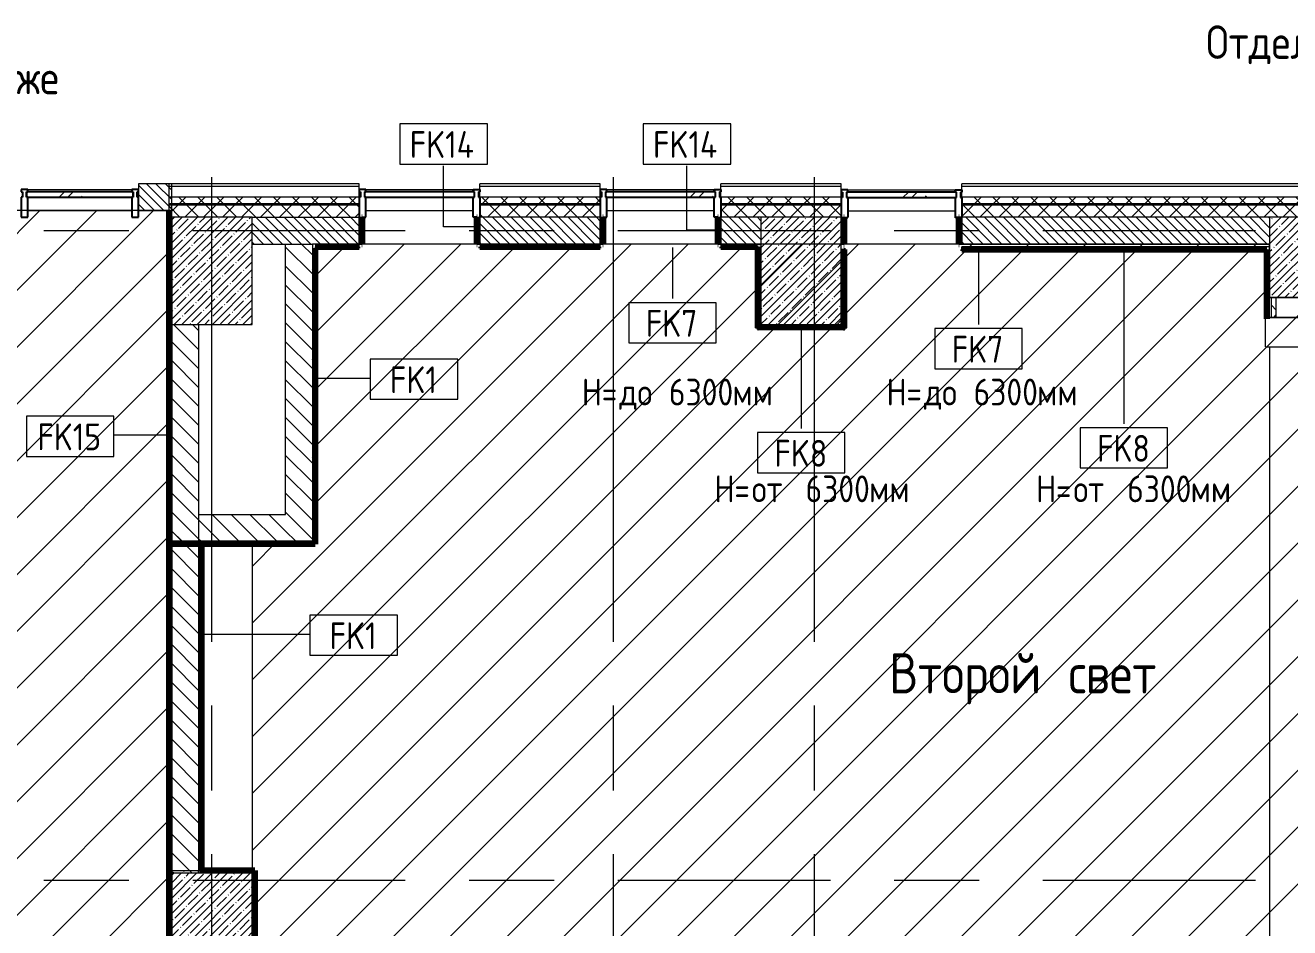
# Model space of a CAD drawing. Header units: millimetres. Extents: x -3245 to 186632, y -8553 to 29000.
# Drawn here: x 12615 to 22060, y 21794 to 28533 of the extents above; entities that cross this region are included whole.
import ezdxf

# ---------------------------------------------------------------- set-up
doc = ezdxf.new("R2010")
doc.units = ezdxf.units.MM
doc.linetypes.add('Осевая', pattern=[3175, 635, -476.25, 1587.5, -476.25])
for name, color, linetype, lineweight in [('A-DETL', 7, 'Continuous', 9), ('A-GLAZ-CURT', 7, 'Continuous', 9), ('A-GLAZ-CURT-1', 7, 'Continuous', 25), ('A-GLAZ-CWMG', 7, 'Continuous', 9), ('A-GLAZ-CWMG-1', 7, 'Continuous', 25), ('A-WALL', 7, 'Continuous', 9), ('A-WALL-IDEN', 7, 'Continuous', 9), ('G-ANNO-TEXT', 7, 'Continuous', 9), ('I-WALL', 7, 'Continuous', 9), ('S-COLS', 7, 'Continuous', 9), ('S-STRS', 7, 'Continuous', 13), ('Оси', 7, 'Continuous', 9), ('Оси-2', 7, 'Осевая', 9)]:
    doc.layers.add(name, color=color, linetype=linetype, lineweight=lineweight)
for name, color, linetype, lineweight, true_color in [('A-DETL-GENF-2', 7, 'Continuous', 9, 0xc0c0c0), ('A-WALL-1', 7, 'Continuous', 9, 0xc0c0c0), ('A-WALL-3', 7, 'Continuous', 9, 0xd7a38a), ('A-WALL-5', 7, 'Continuous', 9, 0x008080), ('G-ANNO-TEXT-1', 7, 'Continuous', 9, 0x3c3c3c), ('I-WALL-10', 7, 'Continuous', 80, 0xff80c0), ('I-WALL-12', 7, 'Continuous', 35, 0xff8000), ('I-WALL-13', 7, 'Continuous', 80, 0xd7a38a), ('I-WALL-14', 7, 'Continuous', 35, 0xd7a38a), ('I-WALL-15', 7, 'Continuous', 50, 0x008080), ('I-WALL-16', 7, 'Continuous', 80, 0x008080), ('I-WALL-2', 7, 'Continuous', 9, 0xff8000), ('I-WALL-23', 7, 'Continuous', 80, 0xffd2ff), ('I-WALL-5', 7, 'Continuous', 9, 0xc0c0c0), ('S-WALL-ANLY-1', 7, 'Continuous', 5, 0x008040)]:
    doc.layers.add(name, color=color, linetype=linetype, lineweight=lineweight, true_color=true_color)
doc.styles.add('GOST Common', font='GOST_Common.ttf', dxfattribs={"width": 0.9, "height": 200})
doc.styles.add('GOST Common_1', font='GOST_Common.ttf', dxfattribs={"width": 0.9, "height": 250})
doc.styles.add('GOST Common_2', font='GOST_Common.ttf', dxfattribs={"width": 0.9, "height": 300})
pattern_1 = [(45, (0, 0), (-70.71068, 70.71068), []), (135, (0, 0), (-70.71068, -70.71068), [])]
pattern_2 = [(135, (0, 0), (-35.35534, -35.35534), [])]
pattern_3 = [(135, (0, 0), (-70.71068, -70.71068), [])]
pattern_4 = [(0, (0, 0), (121.92, 30.48), [10.058, -81.382, 10.058, -81.382, -487.68]), (0, (0, 0), (121.92, 30.48), [-182.88, 10.058, -172.822, 10.058, -81.382, -213.36]), (0, (0, 0), (121.92, 30.48), [-457.2, 10.058, -50.902, 10.058, -142.342]), (120, (45.72, 15.24), (-87.356454, 90.345817), [10.058, -81.382, 10.058, -81.382, -487.68]), (120, (45.72, 15.24), (-87.356454, 90.345817), [-182.88, 10.058, -172.822, 10.058, -81.382, -213.36]), (120, (45.72, 15.24), (-87.356454, 90.345817), [-457.2, 10.058, -50.902, 10.058, -142.342]), (240, (60.96, 76.2), (-34.563546, -120.825817), [10.058, -81.382, 10.058, -81.382, -487.68]), (240, (60.96, 76.2), (-34.563546, -120.825817), [-182.88, 10.058, -172.822, 10.058, -81.382, -213.36]), (240, (60.96, 76.2), (-34.563546, -120.825817), [-457.2, 10.058, -50.902, 10.058, -142.342])]
pattern_5 = [(45, (0, 0), (-212.132, 212.132), [])]

# ---------------------------------------------------------------- blocks, each defined once
blk = doc.blocks.new('BSC_Колонна _Прямоугольная - 600х800-24078684-План отделки стен 2 этажа в осях 1-12')
at = {"layer": 'S-COLS'}
h = blk.add_hatch(dxfattribs=at)
h.set_pattern_fill('FP_6', color=256, style=0, pattern_type=2)
h.set_pattern_definition([(45, (-14010, -26700), (-57.02463, 57.02463), []), (45, (-13952.975, -26700), (-57.02463, 57.02463), [100.806, -20.161, 3.353, -16.808])])
h.paths.add_polyline_path([(-299.7, -400), (300, -400), (300, 400), (-300, 400), (-300, -400)])
for p, q in [((-300, 400), (-300, -400)), ((300, 400), (-299.7, 400)), ((300, -400), (300, 400)), ((-299.7, -400), (300, -400))]:
    blk.add_line(p, q, dxfattribs=at)
blk = doc.blocks.new('BSC_Колонна _Прямоугольная - 600х600-V5-План отделки стен 2 этажа в осях 1-12')
at = {"layer": 'S-COLS'}
h = blk.add_hatch(dxfattribs=at)
h.set_pattern_fill('FP_9', color=256, style=0, pattern_type=2)
h.set_pattern_definition([(45, (-14010, -21900), (-57.02463, 57.02463), []), (45, (-13952.975, -21900), (-57.02463, 57.02463), [100.806, -20.161, 3.353, -16.808])])
h.paths.add_polyline_path([(-299.7, -300), (300, -300), (300, 300), (-300, 300), (-300, -300)])
for p, q in [((-300, 300), (-300, -300)), ((300, 300), (-299.7, 300)), ((300, -300), (300, 300)), ((-299.7, -300), (300, -300))]:
    blk.add_line(p, q, dxfattribs=at)
blk = doc.blocks.new('Прямоугольный импост - Импост структурный с накладкой - 190мм-22856075-План отделки стен 2 этажа в осях 1-12')
at = {"layer": 'A-GLAZ-CWMG-1'}
for p, q in [((-20, 190), (-50, 190)), ((-50, 190), (-50, 40)), ((0, 40), (0, 190)), ((-50, 40), (-40, 40)), ((-40, 0), (-40, 40)), ((-10, 0), (-10, 40)), ((-10, 40), (0, 40)), ((0, 0), (-10, 0)), ((0, -17), (0, 0)), ((-40, 0), (-50, 0)), ((-50, 0), (-50, -17)), ((-50, -17), (0, -17))]:
    blk.add_line(p, q, dxfattribs=at)
blk = doc.blocks.new('Прямоугольный импост - Импост структурный с накладкой - 190мм-V9-План отделки стен 2 этажа в осях 1-12')
at = {"layer": 'A-GLAZ-CWMG-1'}
for p, q in [((0, 190), (-50, 190)), ((-50, 190), (-50, 188.3)), ((-50, 40), (-50, 188.3)), ((0, 40), (0, 188.3)), ((-50, 40), (-40, 40)), ((-40, 0), (-40, 40)), ((-10, 0), (-10, 40)), ((-10, 40), (0, 40)), ((0, 0), (-10, 0)), ((0, -17), (0, 0)), ((-40, 0), (-50, 0)), ((-50, 0), (-50, -17)), ((-50, -17), (0, -17))]:
    blk.add_line(p, q, dxfattribs=at)
blk = doc.blocks.new('Системная панель - Стекло - 40мм-V15-План отделки стен 2 этажа в осях 1-12')
at = {"layer": 'A-GLAZ-CURT'}
h = blk.add_hatch(dxfattribs=at)
h.set_pattern_fill('FP_30', color=256, style=0, pattern_type=2)
h.set_pattern_definition([(45, (-13122.76, -27190), (-282.8427, 282.8427), [200, -600]), (45, (-13322.76, -27290), (-282.8427, 282.8427), [600, -200]), (45, (-12922.76, -27390), (-282.8427, 282.8427), [200, -600])])
h.paths.add_polyline_path([(397.5, -40), (397.5, 0), (-397.5, 0), (-397.5, -40)])
at = {"layer": 'A-GLAZ-CURT-1'}
for p, q in [((397.5, 0), (-397.5, 0)), ((-397.5, 0), (-397.5, -40)), ((397.5, -40), (397.5, 0)), ((-397.5, -40), (397.5, -40))]:
    blk.add_line(p, q, dxfattribs=at)
blk = doc.blocks.new('Прямоугольный импост - Импост структурный с накладкой - 190мм-22856073-План отделки стен 2 этажа в осях 1-12')
at = {"layer": 'A-GLAZ-CWMG-1'}
for p, q in [((-50, 140), (-50, 190)), ((-50, 190), (0, 190)), ((0, 190), (0, 140)), ((-50, 40), (-50, 140)), ((0, 140), (0, 40)), ((-40, 40), (-50, 40)), ((-50, -17), (-50, 0)), ((-50, 0), (-40, 0)), ((-40, 0), (-40, 40)), ((-10, 40), (-10, 0)), ((0, 40), (-10, 40)), ((-10, 0), (0, 0)), ((0, 0), (0, -17)), ((0, -17), (-50, -17))]:
    blk.add_line(p, q, dxfattribs=at)
blk = doc.blocks.new('Прямоугольный импост - Импост структурный с накладкой - 160мм-V16-План отделки стен 2 этажа в осях 1-12')
at = {"layer": 'A-GLAZ-CWMG'}
for p, q in [((12635.3, 27307), (13410.3, 27307)), ((12635.3, 27150), (13410.3, 27150))]:
    blk.add_line(p, q, dxfattribs=at)
blk = doc.blocks.new('Прямоугольный импост - Импост структурный с накладкой - 190мм-22856065-План отделки стен 2 этажа в осях 1-12')
at = {"layer": 'A-GLAZ-CWMG-1'}
for p, q in [((-25, 140), (-25, 190)), ((-25, 190), (25, 190)), ((25, 190), (25, 140)), ((-25, 40), (-25, 140)), ((25, 140), (25, 40)), ((-15, 40), (-25, 40)), ((-25, -17), (-25, 0)), ((-25, 0), (-15, 0)), ((-15, 0), (-15, 40)), ((15, 40), (15, 0)), ((25, 40), (15, 40)), ((15, 0), (25, 0)), ((25, 0), (25, -17)), ((25, -17), (-25, -17))]:
    blk.add_line(p, q, dxfattribs=at)
blk = doc.blocks.new('Системная панель - Стекло - 40мм-V20-План отделки стен 2 этажа в осях 1-12')
at = {"layer": 'A-GLAZ-CURT'}
h = blk.add_hatch(dxfattribs=at)
h.set_pattern_fill('FP_33', color=256, style=0, pattern_type=2)
h.set_pattern_definition([(45, (-17460.26, -27190), (-282.8427, 282.8427), [200, -600]), (45, (-17660.26, -27290), (-282.8427, 282.8427), [600, -200]), (45, (-17260.26, -27390), (-282.8427, 282.8427), [200, -600])])
h.paths.add_polyline_path([(268.7, -40), (410, -40), (410, 0), (-410, 0), (-410, -40)])
at = {"layer": 'A-GLAZ-CURT-1'}
for p, q in [((410, 0), (-410, 0)), ((-410, 0), (-410, -40)), ((410, -40), (410, 0)), ((-410, -40), (410, -40))]:
    blk.add_line(p, q, dxfattribs=at)
blk = doc.blocks.new('Системная панель - Стекло - 40мм-V21-План отделки стен 2 этажа в осях 1-12')
at = {"layer": 'A-GLAZ-CURT'}
h = blk.add_hatch(dxfattribs=at)
h.set_pattern_fill('FP_34', color=256, style=0, pattern_type=2)
h.set_pattern_definition([(45, (-19260.26, -27188.3), (-282.8427, 282.8427), [200, -600]), (45, (-19460.26, -27288.3), (-282.8427, 282.8427), [600, -200]), (45, (-19060.26, -27388.3), (-282.8427, 282.8427), [200, -600])])
h.paths.add_polyline_path([(-189.4, -40), (410, -40), (410, 0), (-410, 0), (-410, -40)])
at = {"layer": 'A-GLAZ-CURT-1'}
for p, q in [((410, 0), (-410, 0)), ((-410, 0), (-410, -40)), ((410, -40), (410, 0)), ((-410, -40), (410, -40))]:
    blk.add_line(p, q, dxfattribs=at)
blk = doc.blocks.new('Прямоугольный импост - Импост структурный с накладкой - 160мм Темный-33186089-План отделки стен 2 этажа в осях 1-12')
at = {"layer": 'A-GLAZ-CWMG'}
for p, q in [((16960.3, 27307), (17760.3, 27307)), ((16960.3, 27150), (17760.3, 27150))]:
    blk.add_line(p, q, dxfattribs=at)
blk = doc.blocks.new('Прямоугольный импост - Импост структурный с накладкой - 190мм-V33-План отделки стен 2 этажа в осях 1-12')
at = {"layer": 'A-GLAZ-CWMG-1'}
for p, q in [((-20, 190), (-50, 190)), ((-50, 190), (-50, 40)), ((0, 40), (0, 190)), ((-50, 40), (-40, 40)), ((-40, 0), (-50, 0)), ((-50, 0), (-50, -17)), ((-40, 40), (-40, 0)), ((-10, 0), (-10, 40)), ((-10, 40), (0, 40)), ((-50, -17), (0, -17)), ((-10, 0), (0, 0)), ((0, -17), (0, 0))]:
    blk.add_line(p, q, dxfattribs=at)
blk = doc.blocks.new('Прямоугольный импост - Импост структурный с накладкой - 190мм-V34-План отделки стен 2 этажа в осях 1-12')
at = {"layer": 'A-GLAZ-CWMG-1'}
for p, q in [((0, 190), (-50, 190)), ((-50, 190), (-50, 188.3)), ((0, 190), (0, 188.3)), ((-50, 40), (-50, 188.3)), ((0, 40), (0, 188.3)), ((-50, 40), (-40, 40)), ((-40, 0), (-50, 0)), ((-50, 0), (-50, -17)), ((-40, 40), (-40, 0)), ((-10, 0), (-10, 40)), ((-10, 40), (0, 40)), ((-50, -17), (0, -17)), ((-10, 0), (0, 0)), ((0, -17), (0, 0))]:
    blk.add_line(p, q, dxfattribs=at)
blk = doc.blocks.new('BSC_Колонна _Прямоугольная - 600х600-V36-План отделки стен 2 этажа в осях 1-12')
at = {"layer": 'S-COLS'}
h = blk.add_hatch(dxfattribs=at)
h.set_pattern_fill('FP_43', color=256, style=0, pattern_type=2)
h.set_pattern_definition([(45, (-22210, -26800), (-57.02463, 57.02463), []), (45, (-22152.975, -26800), (-57.02463, 57.02463), [100.806, -20.161, 3.353, -16.808])])
h.paths.add_polyline_path([(-300, -300), (300, -300), (300, 300), (-300, 300), (-300, 100)])
for p, q in [((300, 300), (-300, 300)), ((-300, 300), (-300, 100)), ((300, -300), (300, 300)), ((-300, 100), (-300, -300)), ((-300, -300), (300, -300))]:
    blk.add_line(p, q, dxfattribs=at)
blk = doc.blocks.new('Перекрытия 3 - Перекрытия 4-20977624-План отделки стен 2 этажа в осях 1-12')
at = {"layer": 'S-STRS'}
for p, q in [((21910, 26132.7), (21910, 20500)), ((22810, 20500), (22810, 26132.7)), ((23710, 20500), (23710, 26132.7)), ((24610, 20500), (24610, 26132.7)), ((25510, 20500), (25510, 26132.7)), ((26410, 20500), (26410, 26132.7)), ((27310, 20500), (27310, 26132.7)), ((28210, 20500), (28210, 26132.7)), ((29110, 20500), (29110, 26132.7)), ((30010, 22600), (30010, 26132.7)), ((30010, 20500), (30010, 22000)), ((22490, 20500), (21910, 20500)), ((23390, 20500), (22810, 20500)), ((24290, 20500), (23710, 20500)), ((25190, 20500), (24610, 20500)), ((26090, 20500), (25510, 20500)), ((26990, 20500), (26410, 20500)), ((27890, 20500), (27310, 20500)), ((28790, 20500), (28210, 20500)), ((29690, 20500), (29110, 20500)), ((30449, 20500), (30010, 20500))]:
    blk.add_line(p, q, dxfattribs=at)
blk = doc.blocks.new('BSC_Колонна _Прямоугольная - 600х800-V65-План отделки стен 2 этажа в осях 1-12')
at = {"layer": 'S-COLS'}
h = blk.add_hatch(dxfattribs=at)
h.set_pattern_fill('FP_74', color=256, style=0, pattern_type=2)
h.set_pattern_definition([(45, (-18410.26, -26700), (-57.02463, 57.02463), []), (45, (-18353.23, -26700), (-57.02463, 57.02463), [100.806, -20.161, 3.353, -16.808])])
h.paths.add_polyline_path([(-300, -400), (300, -400), (300, 400), (-300, 400), (-300, -200)])
for p, q in [((300, 400), (-300, 400)), ((-300, 400), (-300, 200)), ((300, 200), (300, 400)), ((-300, 200), (-300, -400)), ((300, -400), (300, 200)), ((-300, -400), (300, -400))]:
    blk.add_line(p, q, dxfattribs=at)
blk = doc.blocks.new('Системная панель - Стекло - 40мм-V72-План отделки стен 2 этажа в осях 1-12')
at = {"layer": 'A-GLAZ-CURT'}
h = blk.add_hatch(dxfattribs=at)
h.set_pattern_fill('FP_83', color=256, style=0, pattern_type=2)
h.set_pattern_definition([(45, (-15660.26, -27190), (-282.8427, 282.8427), [200, -600]), (45, (-15860.26, -27290), (-282.8427, 282.8427), [600, -200]), (45, (-15460.26, -27390), (-282.8427, 282.8427), [200, -600])])
h.paths.add_polyline_path([(55.8, -40), (410, -40), (410, 0), (-410, 0), (-410, -40)])
at = {"layer": 'A-GLAZ-CURT-1'}
for p, q in [((410, 0), (-410, 0)), ((-410, 0), (-410, -40)), ((410, -40), (410, 0)), ((-410, -40), (410, -40))]:
    blk.add_line(p, q, dxfattribs=at)
blk = doc.blocks.new('Стены наклон_ амфитеатр1 - Стены наклон_ амфитеатр-33007412-План отделки стен 2 этажа в осях 1-12')
at = {"layer": 'A-WALL-1'}
for p, q in [((21879, 26132.7), (21879, 26351.1)), ((21879, 26351.1), (30590, 26351.1)), ((30590, 26351.1), (30610, 26351.1)), ((30610, 26132.7), (30610, 26351.1)), ((21879, 26132.7), (30590, 26132.7)), ((30590, 26132.7), (30610, 26132.7))]:
    blk.add_line(p, q, dxfattribs=at)
blk = doc.blocks.new('М_стена_0001 - Типоразмер_без рамки-25382661-План отделки стен 2 этажа в осях 1-12')
at = {"layer": 'A-WALL-IDEN'}
for p, q in [((3.258, 1.523), (-3.273, 1.523)), ((-3.273, 1.523), (-3.273, -1.477)), ((3.258, -1.477), (3.258, 1.523)), ((-3.273, -1.477), (3.258, -1.477))]:
    blk.add_line(p, q, dxfattribs=at)

msp = doc.modelspace()

# ---------------------------------------------------------------- hatches: boundary and pattern name
at = {"layer": 'A-DETL-GENF-2'}
h = msp.add_hatch(dxfattribs=at)
h.set_pattern_fill('FP_103', color=256, style=0, pattern_type=2)
h.set_pattern_definition(pattern_5)
h.paths.add_polyline_path([(13710.3, 15200), (13710.3, 27150), (4660, 27150), (4660, 26500), (4060, 26500), (4060, 25750), (9710, 25750), (9710, 20770), (6760, 20770), (6760, 15200), (13603.1, 15200)])
h = msp.add_hatch(dxfattribs=at)
h.set_pattern_fill('FP_103', color=256, style=0, pattern_type=2)
h.set_pattern_definition(pattern_5)
h.paths.add_polyline_path([(30590, 15231), (30590, 26500), (21910, 26500), (21910, 26900), (14760, 26900), (14760, 24680), (14310.3, 24680), (14310.3, 15231), (28364.4, 15231)])
at = {"layer": 'A-WALL'}
h = msp.add_hatch(dxfattribs=at)
h.set_pattern_fill('FP_18', color=256, style=0, pattern_type=2)
h.set_pattern_definition(pattern_2)
h.paths.add_polyline_path([(13690, 27150), (13710, 27150), (13710, 27350), (13460.3, 27350), (13460.3, 27150), (13689, 27150)])
h.paths.add_polyline_path([(4060, 27150), (4110, 27150), (4110, 27350), (4060, 27350)])
h = msp.add_hatch(dxfattribs=at)
h.set_pattern_fill('FP_14', color=256, style=0, pattern_type=2)
h.set_pattern_definition(pattern_1)
h.paths.add_polyline_path([(33710, 27200), (33710, 27250), (19610.3, 27250), (19610.3, 27200), (33610, 27200)])
h.paths.add_polyline_path([(18710.3, 27200), (18710.3, 27250), (17810.3, 27250), (17810.3, 27200), (18299.9, 27200)])
h.paths.add_polyline_path([(16910.3, 27200), (16910.3, 27250), (16010.3, 27250), (16010.3, 27200), (16287, 27200)])
h.paths.add_polyline_path([(15110.3, 27200), (15110.3, 27250), (13689, 27250), (13689, 27200), (14945.1, 27200)])
h = msp.add_hatch(dxfattribs=at)
h.set_pattern_fill('FP_14', color=256, style=0, pattern_type=2)
h.set_pattern_definition(pattern_1)
h.paths.add_polyline_path([(30810, 27100), (33610, 27100), (33610, 27200), (19610.3, 27200), (19610.3, 27100), (30610, 27100)])
h.paths.add_polyline_path([(14780, 27100), (15110.3, 27100), (15110.3, 27200), (13689, 27200), (13690, 27100), (14760, 27100)])
h.paths.add_polyline_path([(18710.3, 27100), (18710.3, 27200), (17810.3, 27200), (17810.3, 27100), (18299.9, 27100)])
h.paths.add_polyline_path([(16010.3, 27100), (16910.3, 27100), (16910.3, 27200), (16010.3, 27200)])
h = msp.add_hatch(dxfattribs=at)
h.set_pattern_fill('FP_18', color=256, style=0, pattern_type=2)
h.set_pattern_definition(pattern_2)
h.paths.add_polyline_path([(21910, 26900), (21910, 27100), (19610.3, 27100), (19610.3, 26900), (20312.8, 26900)])
h.paths.add_polyline_path([(17810.3, 26900), (18110.3, 26900), (18110.3, 27100), (17810.3, 27100)])
h.paths.add_polyline_path([(16287, 26900), (16910.3, 26900), (16910.3, 27100), (16010.3, 27100), (16010.3, 26900), (16035.3, 26900)])
h.paths.add_polyline_path([(14780, 26900), (15110.3, 26900), (15110.3, 27100), (14310, 27100), (14310, 26900), (14760, 26900)])
at = {"layer": 'I-WALL'}
h = msp.add_hatch(dxfattribs=at)
h.set_pattern_fill('FP_89', color=256, style=0, pattern_type=2)
h.set_pattern_definition(pattern_4)
h.paths.add_polyline_path([(13690, 24660), (13710, 24660), (13710, 27100), (13690, 27100), (13690, 25721.1)])
h = msp.add_hatch(dxfattribs=at)
h.set_pattern_fill('FP_89', color=256, style=0, pattern_type=2)
h.set_pattern_definition(pattern_4)
h.paths.add_polyline_path([(15110.3, 26900), (15130.3, 26900), (15130.3, 27100), (15110.3, 27100)])
h = msp.add_hatch(dxfattribs=at)
h.set_pattern_fill('FP_89', color=256, style=0, pattern_type=2)
h.set_pattern_definition(pattern_4)
h.paths.add_polyline_path([(15990.3, 26900), (16010.3, 26900), (16010.3, 27100), (15990.3, 27100)])
h = msp.add_hatch(dxfattribs=at)
h.set_pattern_fill('FP_89', color=256, style=0, pattern_type=2)
h.set_pattern_definition(pattern_4)
h.paths.add_polyline_path([(16910.3, 26900), (16930.3, 26900), (16930.3, 27100), (16910.3, 27100)])
h = msp.add_hatch(dxfattribs=at)
h.set_pattern_fill('FP_89', color=256, style=0, pattern_type=2)
h.set_pattern_definition(pattern_4)
h.paths.add_polyline_path([(17790.3, 26900), (17810.3, 26900), (17810.3, 27100), (17790.3, 27100)])
h = msp.add_hatch(dxfattribs=at)
h.set_pattern_fill('FP_89', color=256, style=0, pattern_type=2)
h.set_pattern_definition(pattern_4)
h.paths.add_polyline_path([(18710.3, 26900), (18730.3, 26900), (18730.3, 27100), (18710.3, 27100)])
h = msp.add_hatch(dxfattribs=at)
h.set_pattern_fill('FP_89', color=256, style=0, pattern_type=2)
h.set_pattern_definition(pattern_4)
h.paths.add_polyline_path([(19590.3, 26900), (19610.3, 26900), (19610.3, 27100), (19590.3, 27100)])
h = msp.add_hatch(dxfattribs=at)
h.set_pattern_fill('FP_13', color=256, style=0, pattern_type=2)
h.set_pattern_definition(pattern_3)
h.paths.add_polyline_path([(14560, 24680), (14760, 24680), (14760, 26900), (14560, 26900), (14560, 24880)])
h = msp.add_hatch(dxfattribs=at)
h.set_pattern_fill('FP_89', color=256, style=0, pattern_type=2)
h.set_pattern_definition(pattern_4)
h.paths.add_polyline_path([(14760, 24680), (14780, 24680), (14780, 26900), (14760, 26900), (14760, 25721.1)])
h = msp.add_hatch(dxfattribs=at)
h.set_pattern_fill('FP_89', color=256, style=0, pattern_type=2)
h.set_pattern_definition(pattern_4)
h.paths.add_polyline_path([(17810.3, 26880), (18110.3, 26880), (18110.3, 26900), (17810.3, 26900)])
h.paths.add_polyline_path([(16910.3, 26880), (16910.3, 26900), (16035.3, 26900), (16035.3, 26880), (16287, 26880)])
h.paths.add_polyline_path([(14945.1, 26880), (15110.3, 26880.4), (15110.3, 26900), (14780, 26898.9), (14780, 26880)])
h = msp.add_hatch(dxfattribs=at)
h.set_pattern_fill('FP_89', color=256, style=0, pattern_type=2)
h.set_pattern_definition(pattern_4)
h.paths.add_polyline_path([(18110.3, 26280), (18110.3, 26880), (18090.3, 26880), (18090.3, 26280)])
h = msp.add_hatch(dxfattribs=at)
h.set_pattern_fill('FP_89', color=256, style=0, pattern_type=2)
h.set_pattern_definition(pattern_4)
h.paths.add_polyline_path([(18730.3, 26300), (18730.3, 26860), (18710.3, 26860), (18710.3, 26300)])
h = msp.add_hatch(dxfattribs=at)
h.set_pattern_fill('FP_89', color=256, style=0, pattern_type=2)
h.set_pattern_definition(pattern_4)
h.paths.add_polyline_path([(21890, 26860), (21910, 26860), (21910, 26880), (19610.3, 26880), (19610.3, 26860), (20312.8, 26860)])
h = msp.add_hatch(dxfattribs=at)
h.set_pattern_fill('FP_89', color=256, style=0, pattern_type=2)
h.set_pattern_definition(pattern_4)
h.paths.add_polyline_path([(21890, 26490), (21910, 26490), (21910, 26860), (21890, 26860), (21890, 26494.9)])
h = msp.add_hatch(dxfattribs=at)
h.set_pattern_fill('FP_92', color=256, style=0, pattern_type=2)
h.set_pattern_definition([(135, (0, 0), (-84.8528, -84.8528), []), (225, (0, 0), (84.8528, -84.8528), [])])
h.paths.add_polyline_path([(21960, 26351), (21960, 26500), (21923, 26500), (21923, 26351)])
h = msp.add_hatch(dxfattribs=at)
h.set_pattern_fill('FP_13', color=256, style=0, pattern_type=2)
h.set_pattern_definition(pattern_3)
h.paths.add_polyline_path([(13910.3, 24680), (13910.3, 26300), (13710.3, 26300), (13710.3, 24680)])
h = msp.add_hatch(dxfattribs=at)
h.set_pattern_fill('FP_13', color=256, style=0, pattern_type=2)
h.set_pattern_definition(pattern_3)
h.paths.add_polyline_path([(13710.3, 15200), (13910.3, 15200), (13910.3, 17850), (13710.3, 17850), (13710.3, 15365.2)])
h.paths.add_polyline_path([(13910.3, 18450), (13910.3, 21600), (13710.3, 21600), (13710.3, 18450), (13909, 18450)])
h.paths.add_polyline_path([(13910.3, 22200), (13910.3, 26300), (13710.3, 26300), (13710.3, 22200), (13820.7, 22200)])
h = msp.add_hatch(dxfattribs=at)
h.set_pattern_fill('FP_89', color=256, style=0, pattern_type=2)
h.set_pattern_definition(pattern_4)
h.paths.add_polyline_path([(18730.3, 26280), (18730.3, 26300), (18110.3, 26300), (18110.3, 26280), (18710.3, 26280)])
h = msp.add_hatch(dxfattribs=at)
h.set_pattern_fill('FP_13', color=256, style=0, pattern_type=2)
h.set_pattern_definition(pattern_3)
h.paths.add_polyline_path([(14560, 24680), (14560, 24880), (13910.3, 24880), (13910.3, 24680), (14310.3, 24680)])
h = msp.add_hatch(dxfattribs=at)
h.set_pattern_fill('FP_89', color=256, style=0, pattern_type=2)
h.set_pattern_definition(pattern_4)
h.paths.add_polyline_path([(13710, 15200), (13710, 24660), (13690, 24660), (13690, 15200)])
h = msp.add_hatch(dxfattribs=at)
h.set_pattern_fill('FP_89', color=256, style=0, pattern_type=2)
h.set_pattern_definition(pattern_4)
h.paths.add_polyline_path([(14780, 24660), (14780, 24680), (13710, 24680), (13710.3, 24660), (14760, 24660)])
h = msp.add_hatch(dxfattribs=at)
h.set_pattern_fill('FP_89', color=256, style=0, pattern_type=2)
h.set_pattern_definition(pattern_4)
h.paths.add_polyline_path([(13710, 22200), (14310, 22200), (14310, 22220), (13710, 22220)])
at = {"layer": 'I-WALL-2'}
for points in [[(14780, 26869), (15110.3, 26869), (15110.3, 26880), (14780, 26880), (14780, 26878)], [(16287, 26869), (16910.3, 26869), (16910.3, 26880), (16010.3, 26880), (16010.3, 26869), (16035.3, 26869)], [(18079.3, 26869), (18079.3, 26880), (17810.3, 26880), (17810.3, 26869)], [(18090.3, 26280), (18090.3, 26880), (18079.3, 26880), (18079.3, 26280)], [(18730.3, 26269), (18741.3, 26269), (18741.3, 26860), (18730.3, 26860), (18730.3, 26280)], [(21890, 26849), (21890, 26860), (19610.3, 26860), (19610.3, 26849), (21879, 26849)], [(21890, 26351.1), (21890, 26849), (21879, 26849), (21879, 26351.1)], [(18090.3, 26269), (18730.3, 26269), (18730.3, 26280), (18079.3, 26280), (18079.3, 26269)]]:
    msp.add_hatch(color=256, dxfattribs=at).paths.add_polyline_path(points)

# ---------------------------------------------------------------- linework, layer by layer
at = {"layer": 'A-DETL'}
for p, q in [((13710.3, 27150), (4660, 27150)), ((13710.3, 15200), (13710.3, 27150)), ((21910, 26900), (14760, 26900)), ((14760, 26900), (14760, 24680)), ((21910, 26500), (21910, 26900)), ((30590, 26500), (21910, 26500)), ((14760, 24680), (14310.3, 24680)), ((14310.3, 24680), (14310.3, 15231))]:
    msp.add_line(p, q, dxfattribs=at)
at = {"layer": 'A-WALL'}
for p, q in [((15110.3, 27330), (13689, 27330)), ((16910.3, 27330), (16010.3, 27330)), ((18710.3, 27330), (17810.3, 27330)), ((33840, 27330), (19610.3, 27330)), ((15110.3, 27250), (13689, 27250)), ((16910.3, 27250), (16010.3, 27250)), ((18710.3, 27250), (17810.3, 27250)), ((33760, 27250), (19610.3, 27250)), ((15110.3, 27200), (13689, 27200)), ((16910.3, 27200), (16010.3, 27200)), ((18710.3, 27200), (17810.3, 27200)), ((33710, 27200), (19610.3, 27200)), ((13689, 27100), (13690, 27100)), ((14780, 26900), (15110.3, 26900)), ((14780, 26869), (14780, 24680)), ((16910.3, 26900), (16010.3, 26900)), ((17810.3, 26900), (18110.3, 26900)), ((21923, 26351), (21923, 26500)), ((21960, 26351), (21960, 26500))]:
    msp.add_line(p, q, dxfattribs=at)
at = {"layer": 'A-WALL-1'}
for p, q in [((15110.3, 27350), (13460.3, 27350)), ((13460.3, 27350), (13460.3, 27150)), ((13689, 27150), (13689, 27350)), ((13710, 27150), (13710, 27350)), ((15110.3, 27100), (15110.3, 27350)), ((16910.3, 27350), (16010.3, 27350)), ((16010.3, 27100), (16010.3, 27350)), ((16910.3, 27100), (16910.3, 27350)), ((18710.3, 27350), (17810.3, 27350)), ((17810.3, 27100), (17810.3, 27350)), ((18710.3, 27100), (18710.3, 27350)), ((33860, 27350), (19610.3, 27350)), ((19610.3, 27100), (19610.3, 27350)), ((13460.3, 27150), (13710, 27150)), ((14310, 27100), (15110.3, 27100)), ((16910.3, 27100), (16010.3, 27100)), ((16010.3, 27100), (16010.3, 26900)), ((18110.3, 27100), (17810.3, 27100)), ((21910, 27100), (19610.3, 27100)), ((19610.3, 27100), (19610.3, 26900)), ((14310, 26900), (14760, 26900)), ((19610.3, 26900), (21910, 26900))]:
    msp.add_line(p, q, dxfattribs=at)
at = {"layer": 'A-WALL-3'}
msp.add_line((13690, 24660), (13689, 24660), dxfattribs=at)
at = {"layer": 'A-WALL-5'}
for p, q in [((14780, 26880), (14780, 26878)), ((18090.3, 26880), (18088.3, 26880))]:
    msp.add_line(p, q, dxfattribs=at)
at = {"layer": 'A-WALL-IDEN'}
for p, q in [((15740.5, 27027.4), (15740.5, 27483.6)), ((17557.8, 27004.5), (17557.8, 27483.6)), ((15980, 27027.4), (15740.5, 27027.4)), ((17774.5, 27004.5), (17557.8, 27004.5)), ((17450.3, 26874.5), (17450.3, 26491.9)), ((19735.6, 26854.5), (19735.6, 26298.7)), ((20821.2, 26859), (20821.2, 25558.1)), ((18411, 26279), (18411, 25521.4)), ((14780.5, 25898.5), (15191.9, 25898.5)), ((13689.5, 25471.9), (13277, 25471.9)), ((13928.6, 23986.5), (14741.4, 23986.5))]:
    msp.add_line(p, q, dxfattribs=at)
at = {"layer": 'I-WALL-10'}
for p, q in [((14780, 26869), (14781, 26869)), ((14781, 26869), (14781, 24659)), ((13689, 15200), (13689, 24659)), ((13690, 24660), (14780, 24660)), ((14781, 24659), (13690, 24659)), ((13690, 24659), (13690, 15200)), ((13930.3, 22220), (13930.3, 24660)), ((13931.3, 24660), (13931.3, 22220)), ((14780, 24660), (14780, 24680)), ((13920.3, 22221), (14330, 22221)), ((13920.3, 22221), (13920.3, 22220)), ((14331, 22220), (13920.3, 22220)), ((14330, 21579), (14330, 22221)), ((14331, 22220), (14331, 21580))]:
    msp.add_line(p, q, dxfattribs=at)
at = {"layer": 'I-WALL-12'}
for p, q in [((15110.3, 26869), (14781, 26869)), ((15110.3, 26869), (15110.3, 26878)), ((16010.3, 26869), (16010.3, 26878)), ((16910.3, 26869), (16010.3, 26869)), ((16910.3, 26869), (16910.3, 26878)), ((17810.3, 26869), (17810.3, 26878)), ((18079.3, 26869), (17810.3, 26869)), ((18079.3, 26269), (18079.3, 26869)), ((18741.3, 26860), (18730.3, 26860)), ((18741.3, 26860), (18741.3, 26269)), ((19610.3, 26849), (19610.3, 26858)), ((21879, 26849), (19610.3, 26849)), ((21879, 26351.1), (21879, 26849)), ((21890, 26490), (21890, 26351.1)), ((18741.3, 26269), (18079.3, 26269))]:
    msp.add_line(p, q, dxfattribs=at)
at = {"layer": 'I-WALL-13'}
for p, q in [((13690, 24660), (13690, 27150)), ((13689, 24659), (13689, 27100))]:
    msp.add_line(p, q, dxfattribs=at)
at = {"layer": 'I-WALL-14'}
for p, q in [((13689, 27150), (13689, 27100)), ((13689, 27100), (13690, 27100))]:
    msp.add_line(p, q, dxfattribs=at)
at = {"layer": 'I-WALL-15'}
for p, q in [((21890, 26480), (21910, 26480)), ((21910, 26478), (21890, 26478))]:
    msp.add_line(p, q, dxfattribs=at)
at = {"layer": 'I-WALL-16'}
for p, q in [((15110.3, 26880), (14780, 26880)), ((14780, 26878), (15110.3, 26878)), ((15110.3, 26880), (15110.3, 26878)), ((16010.3, 26880), (16910.3, 26880)), ((16010.3, 26880), (16010.3, 26878)), ((16910.3, 26878), (16010.3, 26878)), ((16910.3, 26880), (16910.3, 26878)), ((18084.8, 26880), (17810.3, 26880)), ((17810.3, 26880), (17810.3, 26878)), ((17810.3, 26878), (18084.8, 26878)), ((18084.8, 26880), (18084.8, 26878)), ((18088.3, 26274.5), (18088.3, 26880)), ((18090.3, 26880), (18090.3, 26274.5)), ((18730.3, 26274.5), (18730.3, 26858)), ((18730.3, 26858), (18732.3, 26858)), ((18732.3, 26858), (18732.3, 26274.5)), ((21890, 26860), (19610.3, 26860)), ((19610.3, 26860), (19610.3, 26858)), ((19610.3, 26858), (21888, 26858)), ((21888, 26340), (21888, 26858)), ((21890, 26860), (21890, 26340)), ((18084.8, 26280), (18735.8, 26280)), ((18084.8, 26280), (18084.8, 26278)), ((18735.8, 26278), (18084.8, 26278)), ((18090.3, 26274.5), (18088.3, 26274.5)), ((18730.3, 26274.5), (18732.3, 26274.5)), ((18735.8, 26280), (18735.8, 26278)), ((21890, 26340), (21888, 26340))]:
    msp.add_line(p, q, dxfattribs=at)
at = {"layer": 'I-WALL-23'}
for p, q in [((15130.3, 26900), (15130.3, 27100)), ((15130.3, 27100), (15131.3, 27100)), ((15131.3, 27100), (15131.3, 26900)), ((15989.3, 26900), (15989.3, 27100)), ((15989.3, 27100), (15990.3, 27100)), ((15990.3, 27100), (15990.3, 26900)), ((16930.3, 26900), (16930.3, 27100)), ((16930.3, 27100), (16931.3, 27100)), ((16931.3, 27100), (16931.3, 26900)), ((17789.3, 26900), (17789.3, 27100)), ((17789.3, 27100), (17790.3, 27100)), ((17790.3, 27100), (17790.3, 26900)), ((18730.3, 26900), (18730.3, 27100)), ((18730.3, 27100), (18731.3, 27100)), ((18731.3, 27100), (18731.3, 26900)), ((19589.3, 26900), (19589.3, 27100)), ((19589.3, 27100), (19590.3, 27100)), ((19590.3, 27100), (19590.3, 26900)), ((15130.3, 26900), (15131.3, 26900)), ((15989.3, 26900), (15990.3, 26900)), ((16930.3, 26900), (16931.3, 26900)), ((17789.3, 26900), (17790.3, 26900)), ((18730.3, 26900), (18731.3, 26900)), ((19589.3, 26900), (19590.3, 26900))]:
    msp.add_line(p, q, dxfattribs=at)
at = {"layer": 'I-WALL-5'}
for p, q in [((13690, 27100), (13710, 27100)), ((15110.3, 26880.4), (15110.3, 27100)), ((15110.3, 27100), (15130.3, 27100)), ((15990.3, 27100), (16010.3, 27100)), ((16910.3, 26880), (16910.3, 27100)), ((16910.3, 27100), (16930.3, 27100)), ((17790.3, 27100), (17810.3, 27100)), ((17810.3, 27100), (17810.3, 26880)), ((18710.3, 27100), (18730.3, 27100)), ((19590.3, 27100), (19610.3, 27100)), ((14560, 24880), (14560, 26900)), ((14760, 26900), (14760, 24680)), ((14780, 26900), (14760, 26900)), ((14780, 26878), (14780, 26869)), ((15110.3, 26900), (15130.3, 26900)), ((15990.3, 26900), (16010.3, 26900)), ((16035.3, 26880), (16035.3, 26900)), ((16910.3, 26900), (16930.3, 26900)), ((17790.3, 26900), (17810.3, 26900)), ((18088.3, 26880), (18084.8, 26880)), ((18710.3, 26900), (18730.3, 26900)), ((18730.3, 26860), (18710.3, 26860)), ((18730.3, 26860), (18730.3, 26858)), ((19590.3, 26900), (19610.3, 26900)), ((19610.3, 26860), (19610.3, 26880)), ((21910, 26880), (19610.3, 26880)), ((21890, 26490), (21910, 26490)), ((21910, 26490), (21910, 26500)), ((21910, 26351), (21910, 26500)), ((30460, 26351), (21910, 26351)), ((13710, 26300), (13710, 24680)), ((13710.3, 22200), (13710.3, 26300)), ((13910.3, 26300), (13910.3, 22200)), ((13910.3, 24880), (14560, 24880)), ((13690, 24659), (13690, 24660)), ((13710, 24660), (13710, 22220)), ((14760, 24680), (13710.3, 24680)), ((13710.3, 22220), (13920.3, 22220)), ((14310, 22220), (14310, 22200))]:
    msp.add_line(p, q, dxfattribs=at)
at = {"layer": 'S-WALL-ANLY-1'}
for p, q in [((15110.3, 27190), (13689, 27190)), ((16910.3, 27190), (16010.3, 27190)), ((18710.3, 27190), (17810.3, 27190)), ((33735, 27190), (19610.3, 27190))]:
    msp.add_line(p, q, dxfattribs=at)
at = {"layer": 'Оси'}
for p, q in [((14010, 24898.1), (14010, 27398.1)), ((17010, 24898.1), (17010, 27398.1)), ((18510, 24898.1), (18510, 27398.1))]:
    msp.add_line(p, q, dxfattribs=at)
at = {"layer": 'Оси-2'}
for p, q in [((55, 27000), (35770, 27000)), ((14010, 593.7), (14010, 24898.1)), ((17010, 593.7), (17010, 24898.1)), ((18510, 593.7), (18510, 24898.1)), ((55, 22150), (35770, 22150))]:
    msp.add_line(p, q, dxfattribs=at)

# ---------------------------------------------------------------- block references
at = {"layer": 'A-GLAZ-CURT'}
for name, p in [('Системная панель - Стекло - 40мм-V15-План отделки стен 2 этажа в осях 1-12', (13022.8, 27290)), ('Системная панель - Стекло - 40мм-V72-План отделки стен 2 этажа в осях 1-12', (15560.3, 27290)), ('Системная панель - Стекло - 40мм-V20-План отделки стен 2 этажа в осях 1-12', (17360.3, 27290)), ('Системная панель - Стекло - 40мм-V21-План отделки стен 2 этажа в осях 1-12', (19160.3, 27288.3))]:
    msp.add_blockref(name, p, dxfattribs=at)
at = {"layer": 'A-GLAZ-CWMG', "extrusion": (0, 0, -1), "rotation": 180}
for name, p in [('Прямоугольный импост - Импост структурный с накладкой - 190мм-22856065-План отделки стен 2 этажа в осях 1-12', (-12610.3, 27290)), ('Прямоугольный импост - Импост структурный с накладкой - 190мм-22856073-План отделки стен 2 этажа в осях 1-12', (-13460.3, 27290))]:
    msp.add_blockref(name, p, dxfattribs=at)
at = {"layer": 'A-GLAZ-CWMG'}
for name, p in [('Прямоугольный импост - Импост структурный с накладкой - 160мм-V16-План отделки стен 2 этажа в осях 1-12', (0, 0)), ('Прямоугольный импост - Импост структурный с накладкой - 160мм Темный-33186089-План отделки стен 2 этажа в осях 1-12', (-1800, 0)), ('Прямоугольный импост - Импост структурный с накладкой - 160мм Темный-33186089-План отделки стен 2 этажа в осях 1-12', (0, 0)), ('Прямоугольный импост - Импост структурный с накладкой - 160мм Темный-33186089-План отделки стен 2 этажа в осях 1-12', (1800, -1.7))]:
    msp.add_blockref(name, p, dxfattribs=at)
at = {"layer": 'A-GLAZ-CWMG', "rotation": 180}
for name, p in [('Прямоугольный импост - Импост структурный с накладкой - 190мм-22856075-План отделки стен 2 этажа в осях 1-12', (15110.3, 27290)), ('Прямоугольный импост - Импост структурный с накладкой - 190мм-22856075-План отделки стен 2 этажа в осях 1-12', (16910.3, 27290)), ('Прямоугольный импост - Импост структурный с накладкой - 190мм-V9-План отделки стен 2 этажа в осях 1-12', (18710.3, 27288.3))]:
    msp.add_blockref(name, p, dxfattribs=at)
at = {"layer": 'A-GLAZ-CWMG-1', "extrusion": (0, 0, -1), "rotation": 180}
for name, p in [('Прямоугольный импост - Импост структурный с накладкой - 190мм-V33-План отделки стен 2 этажа в осях 1-12', (-16010.3, 27290)), ('Прямоугольный импост - Импост структурный с накладкой - 190мм-V33-План отделки стен 2 этажа в осях 1-12', (-17810.3, 27290)), ('Прямоугольный импост - Импост структурный с накладкой - 190мм-V34-План отделки стен 2 этажа в осях 1-12', (-19610.3, 27288.3))]:
    msp.add_blockref(name, p, dxfattribs=at)
at = {"layer": 'A-WALL-1'}
msp.add_blockref('Стены наклон_ амфитеатр1 - Стены наклон_ амфитеатр-33007412-План отделки стен 2 этажа в осях 1-12', (0, 0), dxfattribs=at)
at = {"layer": 'A-WALL-IDEN', "xscale": 99.99999999999993, "yscale": 99.99999999999993, "zscale": 99.99999999999993}
for p in [(15741.3, 27645.1), (17558.6, 27645.1), (17451.1, 26309.4), (19736.3, 26116.2), (15519.3, 25888.1), (12951.2, 25461.5), (20821.9, 25375.7), (18411.8, 25338.9), (15068.8, 23976)]:
    msp.add_blockref('М_стена_0001 - Типоразмер_без рамки-25382661-План отделки стен 2 этажа в осях 1-12', p, dxfattribs=at)
at = {"layer": 'S-COLS'}
for name, p in [('BSC_Колонна _Прямоугольная - 600х800-24078684-План отделки стен 2 этажа в осях 1-12', (14010, 26700)), ('BSC_Колонна _Прямоугольная - 600х800-V65-План отделки стен 2 этажа в осях 1-12', (18410.3, 26700)), ('BSC_Колонна _Прямоугольная - 600х600-V36-План отделки стен 2 этажа в осях 1-12', (22210, 26800)), ('BSC_Колонна _Прямоугольная - 600х600-V5-План отделки стен 2 этажа в осях 1-12', (14010, 21900))]:
    msp.add_blockref(name, p, dxfattribs=at)
at = {"layer": 'S-STRS'}
msp.add_blockref('Перекрытия 3 - Перекрытия 4-20977624-План отделки стен 2 этажа в осях 1-12', (0, 0), dxfattribs=at)

# ---------------------------------------------------------------- texts
at = {"layer": 'A-WALL-IDEN', "char_height": 200, "attachment_point": 1, "style": 'GOST Common'}
for s, insert, width in [('FK14', (15486.8, 27743.2), 627.721), ('FK14', (17304.1, 27743.2), 627.721), ('FK7', (17250.2, 26407.5), 497.848), ('FK7', (19535.4, 26214.2), 497.848), ('FK1', (15339, 25986.1), 447.342), ('FK15', (12705.7, 25559.5), 606.076), ('FK8', (18210.8, 25436.9), 497.848), ('FK8', (20621, 25473.7), 497.848), ('FK1', (14888.5, 24074.1), 447.342)]:
    msp.add_mtext(s, dxfattribs=dict(at, insert=insert, width=width))
at = {"layer": 'G-ANNO-TEXT', "attachment_point": 1}
for s, insert, char_height, width, style in [('Отделку', (21436, 28532.5), 250, 1435.822, 'GOST Common_1'), ('этаже', (12112, 28268.2), 250, 1096.708, 'GOST Common_1'), ('Второй', (19068.1, 23843.9), 300, 1507.974, 'GOST Common_2'), ('\\fGOST Common|b0|i0|c204|p34|;\\W.9; ', (20312.3, 23843.9), 300, 115.443, 'GOST Common_2'), ('свет', (20407.6, 23843.9), 300, 966.835, 'GOST Common_2')]:
    msp.add_mtext(s, dxfattribs=dict(at, insert=insert, char_height=char_height, width=width, style=style))
at = {"layer": 'G-ANNO-TEXT-1', "char_height": 200, "attachment_point": 1, "style": 'GOST Common'}
for s, insert, width in [('\\fGOST Common|b0|i0|c204|p34|;\\W.9;Н', (16771.9, 25894.2), 180.38), (' 6300', (17313.7, 25894.2), 707.088), ('\\fGOST Common|b0|i0|c204|p34|;\\W.9;Н', (19047.8, 25894.2), 180.38), (' 6300', (19589.6, 25894.2), 707.088), ('\\fGOST Common|b0|i0|c204|p34|;\\W.9;=', (16920.8, 25894.2), 158.734), ('до', (17051.7, 25894.2), 317.468), ('мм', (17897.1, 25894.2), 360.759), ('\\fGOST Common|b0|i0|c204|p34|;\\W.9;=', (19196.7, 25894.2), 158.734), ('до', (19327.6, 25894.2), 317.468), ('мм', (20173, 25894.2), 360.759), ('\\fGOST Common|b0|i0|c204|p34|;\\W.9;Н', (17762.6, 25171.5), 180.38), (' 6300', (18334.1, 25171.5), 707.088), ('\\fGOST Common|b0|i0|c204|p34|;\\W.9;Н', (20164.6, 25171.5), 180.38), (' 6300', (20736.1, 25171.5), 707.088), ('\\fGOST Common|b0|i0|c204|p34|;\\W.9;=', (17911.4, 25171.5), 158.734), ('от', (18042.4, 25171.5), 353.544), ('мм', (18917.5, 25171.5), 360.759), ('\\fGOST Common|b0|i0|c204|p34|;\\W.9;=', (20313.5, 25171.5), 158.734), ('от', (20444.4, 25171.5), 353.544), ('мм', (21319.5, 25171.5), 360.759)]:
    msp.add_mtext(s, dxfattribs=dict(at, insert=insert, width=width))

doc.saveas('drawing.dxf')
